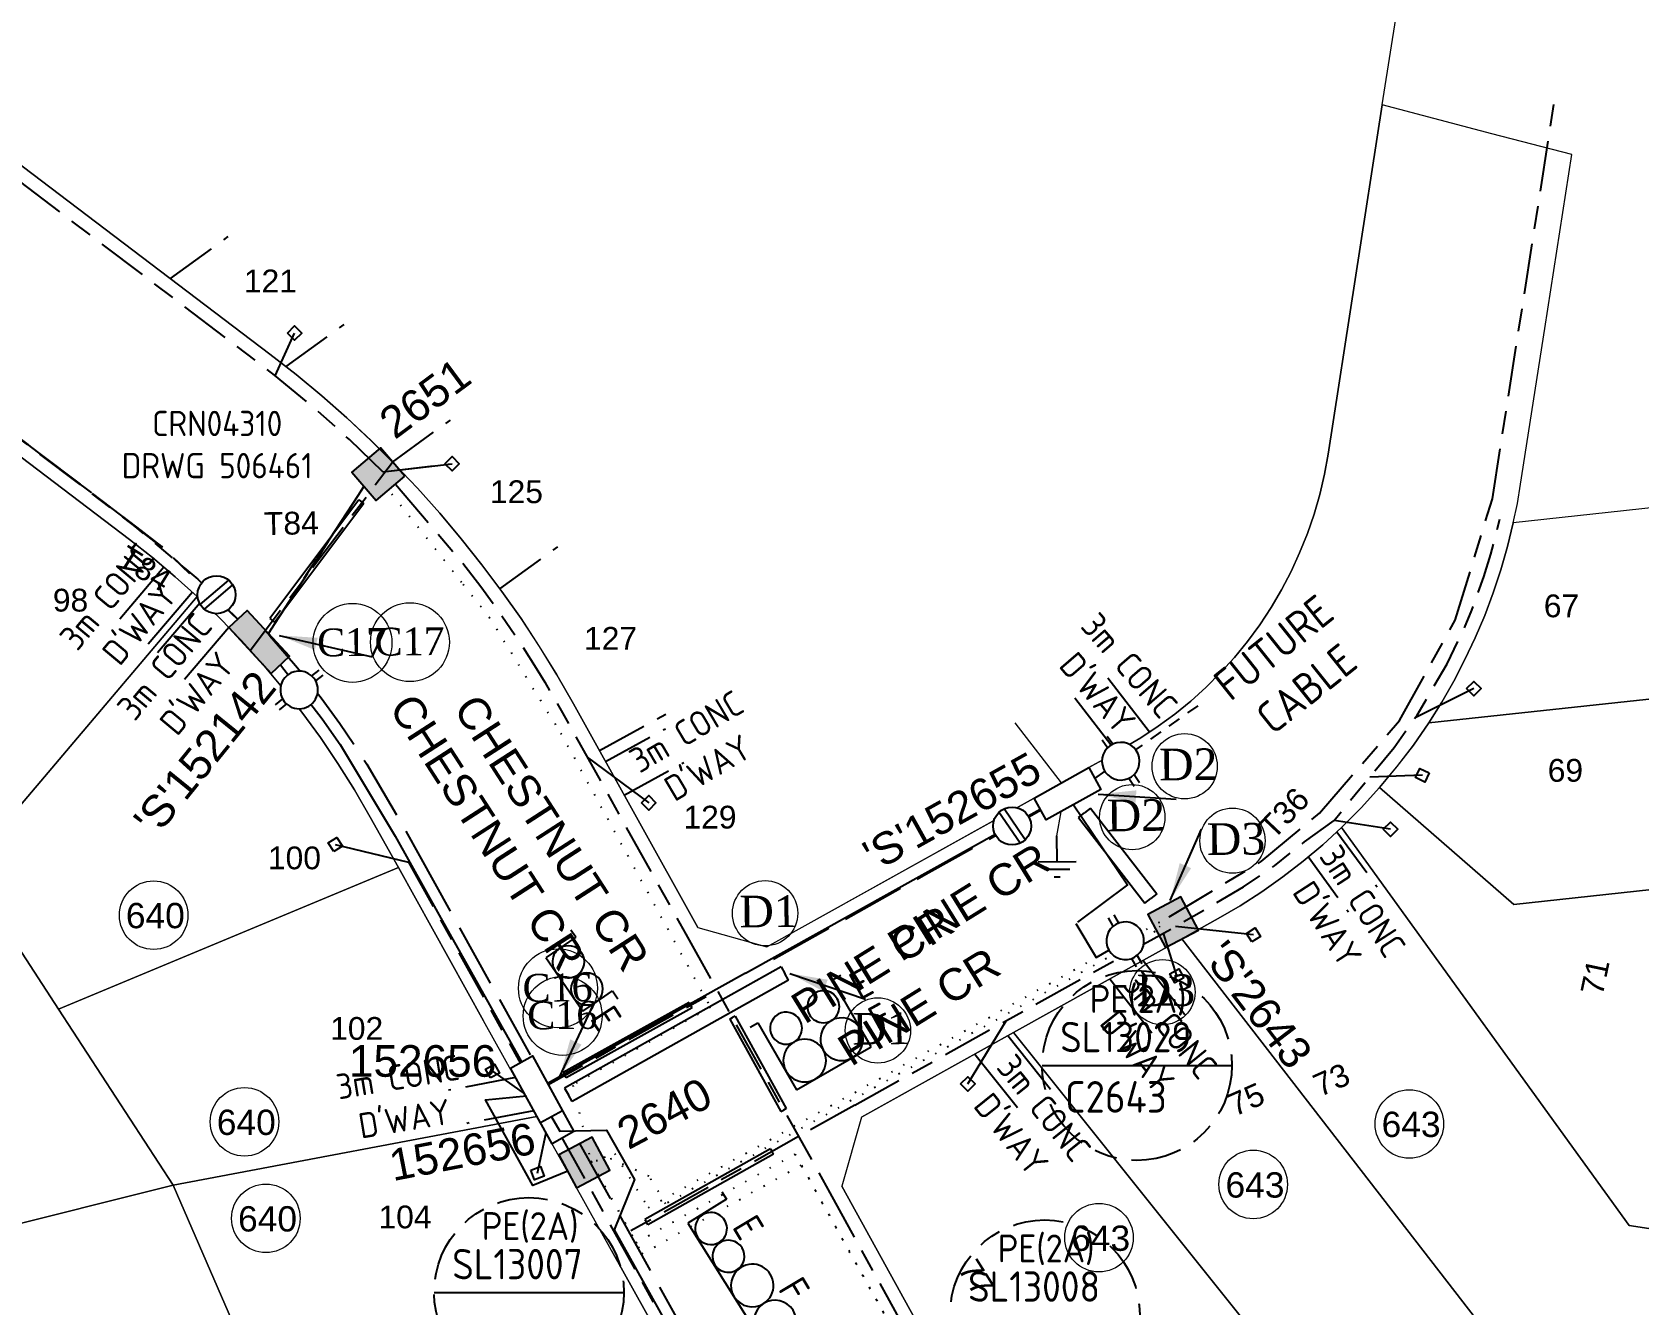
# Model space of a CAD drawing. Header units: metres. Extents: x 298351 to 299301, y 6265099 to 6266102.
# Drawn here: x 298844.4 to 298971.4, y 6265767.5 to 6265868.1 of the extents above; entities that cross this region are included whole.
import ezdxf
from ezdxf.enums import TextEntityAlignment as Align

# ---------------------------------------------------------------- set-up
doc = ezdxf.new("R2010")
doc.units = ezdxf.units.M
for name, pattern in [('Cable Exist UG', [8.2, 4, -1.2, 1.8, -1.2]), ('Cable Remove', [2, 0, -2]), ('IE Trench LV', [6.5, 5, -1.5]), ('IECLCHAINA', [8.2, 4, -1.2, 1.8, -1.2]), ('IECLDOTA', [1.8, 1, -0.8])]:
    doc.linetypes.add(name, pattern=pattern)
doc.layers.get('0').update_dxf_attribs({"color": 6})
doc.layers.add('Cadastre Land Parcels_SP_EXT', color=9, linetype='Continuous', lineweight=5)
doc.layers.add('Cadastre Roads_SP_EXT', color=9, linetype='Continuous', lineweight=5)
for name, color, linetype in [('Duct_SP_NEW', 2, 'Continuous'), ('Equip_LV_EXT', 7, 'Continuous'), ('Equip_LV_NEW', 2, 'Continuous'), ('Mains_LV_EXT', 7, 'Continuous'), ('Mains_LV_New_T8', 2, 'Continuous'), ('Mains_LV_NEW_T84', 2, 'Continuous'), ('Mains_SL_EXT', 7, 'Continuous'), ('Notes_LV_MISC', 7, 'Continuous'), ('NOTES_SL_EXT', 7, 'Continuous'), ('Notes_SL_MISC', 7, 'Continuous'), ('Notes_SP_EXT', 7, 'Continuous'), ('Notes_SP_MISC', 7, 'Continuous'), ('Services_SP_EXT', 7, 'Continuous'), ('SupportsUG_SP_LV_EXT', 7, 'Continuous'), ('SupportsUG_SP_LV_NEW', 2, 'Continuous'), ('SupportsUG_SP_LV_SL_EXT', 7, 'Continuous'), ('Trench_SP_EXT', 7, 'Continuous'), ('Trench_SP_NEW', 2, 'Continuous'), ('UG_Details_SP_MISC', 7, 'Continuous')]:
    doc.layers.add(name, color=color, linetype=linetype)
doc.layers.add('Features_HIDE', color=1, linetype='Continuous', plot=False)
doc.layers.get('0').freeze()
doc.layers.get('Features_HIDE').off()
doc.styles.add('COLUMN_LABEL', font='arial.ttf')
doc.styles.add('iecARIAL', font='arial.ttf', dxfattribs={"height": 2})
doc.styles.add('iecISOCP', font='isocp.shx')
doc.styles.add('iecNAME', font='times.ttf')
doc.styles.add('iecRoadName', font='arial.ttf', dxfattribs={"height": 3.5})
doc.styles.add('POLE_LABEL', font='arial.ttf')
doc.styles.get("Standard").update_dxf_attribs({"font": 'arial.ttf'})
doc.linetypes.add('IECLCABS1', pattern='A,7,-0.5,["/",Standard,S=1.5,R=0,X=0.2,Y=-0.7],-1.8', length=9.3)
doc.linetypes.add('IECLCABX1', pattern='A,7,-0.25,["x",Standard,S=2,R=0,X=0.2,Y=-0.8],-2.1', length=9.35)
doc.dimstyles.new('UGT1', dxfattribs={"dimtxt": 2.5, "dimasz": 2, "dimexe": 1.25, "dimexo": 0.625, "dimgap": 1, "dimtad": 1, "dimjust": 1, "dimlfac": 1000, "dimtxsty": 'iecISOCP', "dimblk1": 'M05', "dimblk2": 'NONE', "dimsah": 1, "dimcen": 0, "dimse1": 1, "dimse2": 1, "dimadec": 0, "dimazin": 0, "dimtfac": 1, "dimtmove": 0, "dimatfit": 3, "dimfxl": 1, "dimarcsym": 0})

# ---------------------------------------------------------------- blocks, each defined once
blk = doc.blocks.new('COLUMN_EXT')
blk.add_hatch(color=256).paths.add_polyline_path([(-1.49, 1.48), (-1.49, -1.49), (1.48, -1.49), (1.48, 1.48)])
blk.add_lwpolyline([(-1.49, -1.49), (1.48, -1.49), (1.48, 1.48), (-1.49, 1.48)], close=True)
for tag, height, style, flags, p in [('ASSET_NUM', 2.5, 'COLUMN_LABEL', 8, (2, 2)), ('STRUCTURE_PLANT_NUMBER', 0.2, 'POLE_LABEL', 9, (1.81, 0.03)), ('STREET_CODE', 0.2, 'COLUMN_LABEL', 9, (1.81, -0.2))]:
    blk.add_attdef(tag, text='', height=height, dxfattribs=dict(style=style, flags=flags)).set_placement(p, align=Align.MIDDLE_LEFT)
at = {"flags": 9}
for tag, p in [('COLUMN_TYPE', (1.81, -0.4)), ('OWNED_BY', (1.81, -0.6)), ('STATE', (1.81, -0.8)), ('USAGE', (1.81, -1)), ('LEGEND', (1.81, -1.2)), ('STREETNAME', (1.81, -1.6)), ('SUBURB', (1.81, -1.8)), ('LOCATION', (1.81, -1.4)), ('NOTES', (1.81, -2))]:
    blk.add_attdef(tag, text='', height=0.2, dxfattribs=at).set_placement(p, align=Align.MIDDLE_LEFT)
at = {"flags": 1}
blk.add_attdef('Z', (1.81, -2.35), '', height=0.2, dxfattribs=at)
blk = doc.blocks.new('CCP_EXT')
at = {"flags": 9}
for tag, p in [('STATE', (0, -1.8)), ('LEGEND', (0, -1.4)), ('LIFE_SUPPORT', (0, -1.6)), ('NOTES', (0, -2))]:
    blk.add_attdef(tag, text='', height=0.2, dxfattribs=at).set_placement(p, align=Align.MIDDLE_LEFT)
blk.add_wipeout([(0, 0.57), (0.57, 0), (0, -0.57), (-0.57, 0)])
blk.add_lwpolyline([(-0.57, 0), (0, 0.57), (0.57, 0), (0, -0.57), (-0.57, 0)])
at = {"flags": 1}
blk.add_attdef('Z', (0, 0), '', height=0.2, dxfattribs=at)
at = {"flags": 9}
for tag, p in [('CCP_TYPE', (0, 0)), ('CONSTRUCTED_VOLTAGE', (0, -0.2)), ('OPERATING_VOLTAGE', (0, -0.6)), ('ORIENTATION', (0, -0.8)), ('OWNED_BY', (0, -1)), ('NO_PHASES', (0, -0.4)), ('USAGE', (0, -1.2))]:
    blk.add_attdef(tag, text='', height=0.2, dxfattribs=at).set_placement(p, align=Align.MIDDLE_LEFT)
blk = doc.blocks.new('LV_UG_LINKS_OPEN_EXT')
for p, q in [((-0.25, 1.47), (-0.25, 2.22)), ((0.25, 1.47), (0.25, 2.22)), ((-0.25, -1.47), (-0.25, -2.22)), ((0.25, -1.47), (0.25, -2.22))]:
    blk.add_line(p, q)
at = {"flags": 9}
for tag, p in [('ACTUAL_STATUS', (0, 0)), ('CONSTRUCTED_VOLTAGE', (0, -0.2)), ('OPERATING_VOLTAGE', (0, -0.6)), ('ORIENTATION', (0, -0.8)), ('STATE', (0, -1)), ('SWITCH_TYPE', (0, -1.2)), ('NO_PHASES', (0, -0.4)), ('USAGE', (0, -1.4)), ('NOTES', (0, -1.6))]:
    blk.add_attdef(tag, text='', height=0.2, dxfattribs=at).set_placement(p, align=Align.MIDDLE_LEFT)
at = {"flags": 1}
blk.add_attdef('Z', (0, 0), '', height=0.2, dxfattribs=at)
blk.add_wipeout([(-0.25, 1.47), (-0.43, 1.43), (-0.61, 1.36), (-0.77, 1.28), (-0.93, 1.17), (-1.07, 1.05), (-1.19, 0.9), (-1.29, 0.75), (-1.38, 0.58), (-1.44, 0.4), (-1.48, 0.22), (-1.49, 0.03), (-1.49, -0.16), (-1.45, -0.34), (-1.4, -0.52), (-1.32, -0.69), (-1.23, -0.85), (-1.11, -1), (-0.98, -1.13), (-0.83, -1.24), (-0.66, -1.34), (-0.49, -1.41), (-0.31, -1.46), (-0.13, -1.49), (0.06, -1.49), (0.25, -1.47), (0.43, -1.43), (0.61, -1.36), (0.77, -1.28), (0.93, -1.17), (1.07, -1.05), (1.19, -0.9), (1.29, -0.75), (1.38, -0.58), (1.44, -0.4), (1.48, -0.22), (1.49, -0.03), (1.49, 0.16), (1.45, 0.34), (1.4, 0.52), (1.32, 0.69), (1.23, 0.85), (1.11, 1), (0.98, 1.13), (0.83, 1.24), (0.66, 1.34), (0.49, 1.41), (0.31, 1.46), (0.13, 1.49), (-0.06, 1.49)])
blk.add_lwpolyline([(0, -1.49, 1), (0, 1.49, 1)], format="xyb", close=True)
blk = doc.blocks.new('d2212')
at = {"layer": 'Notes_SP_EXT', "color": 1}
for p, q in [((298848.042, 6265874.283), (298848.502, 6265874.285)), ((298848.507, 6265874.285), (298848.511, 6265872.388)), ((298851.946, 6265873.521), (298851.942, 6265874.293)), ((298851.943, 6265874.293), (298852.443, 6265874.295)), ((298851.951, 6265872.396), (298851.946, 6265873.521)), ((298848.511, 6265872.384), (298851.951, 6265872.392))]:
    blk.add_line(p, q, dxfattribs=at)
for points in [[(298848.522, 6265873.233, 1), (298850.21, 6265873.23, 1)], [(298850.257, 6265873.233, 1), (298851.944, 6265873.23, 1)]]:
    blk.add_lwpolyline(points, format="xyb", close=True, dxfattribs=at)
at = {"layer": 'Notes_SP_MISC', "linetype": 'Continuous', "insert": (298852.94, 6265873.193), "char_height": 1.5, "width": 1.93709, "attachment_point": 5, "rotation": 358.65917, "style": 'iecISOCP'}
blk.add_mtext('E', dxfattribs=at)
blk = doc.blocks.new('d221')
at = {"layer": 'Notes_SP_EXT', "color": 1}
for p, q in [((298834.428, 6265877.275), (298834.888, 6265877.275)), ((298834.889, 6265877.275), (298834.879, 6265873.193)), ((298839.421, 6265874.31), (298839.426, 6265877.263)), ((298839.428, 6265877.263), (298839.928, 6265877.262)), ((298839.419, 6265873.185), (298839.421, 6265874.31)), ((298834.879, 6265873.193), (298839.419, 6265873.185))]:
    blk.add_line(p, q, dxfattribs=at)
for points in [[(298835.193, 6265876.285, 1), (298836.881, 6265876.282, 1)], [(298837.458, 6265876.28, 1), (298839.146, 6265876.277, 1)], [(298834.901, 6265874.317, 1), (298837.151, 6265874.313, 1)], [(298837.151, 6265874.313, 1), (298839.401, 6265874.309, 1)]]:
    blk.add_lwpolyline(points, format="xyb", close=True, dxfattribs=at)
at = {"layer": 'Notes_SP_MISC', "linetype": 'Continuous', "char_height": 1.5, "width": 1.93709, "attachment_point": 5, "rotation": 358.65917, "style": 'iecISOCP'}
for s, insert in [('E', (298840.623, 6265876.311)), ('F', (298840.59, 6265874.254))]:
    blk.add_mtext(s, dxfattribs=dict(at, insert=insert))
blk = doc.blocks.new('d220')
at = {"layer": 'Notes_SP_EXT', "color": 1}
for p, q in [((298832.731, 6265884.977), (298833.191, 6265884.976)), ((298833.191, 6265884.976), (298833.181, 6265882.573)), ((298841.154, 6265883.69), (298841.159, 6265884.965)), ((298841.163, 6265884.965), (298841.663, 6265884.964)), ((298841.152, 6265882.565), (298841.154, 6265883.69)), ((298833.181, 6265882.573), (298841.152, 6265882.559))]:
    blk.add_line(p, q, dxfattribs=at)
for points in [[(298833.226, 6265883.464, 1), (298834.913, 6265883.461, 1)], [(298834.952, 6265883.459, 1), (298836.64, 6265883.456, 1)], [(298836.641, 6265883.698, 1), (298838.891, 6265883.693, 1)], [(298838.891, 6265883.693, 1), (298841.141, 6265883.689, 1)]]:
    blk.add_lwpolyline(points, format="xyb", close=True, dxfattribs=at)
at = {"layer": 'Notes_SP_MISC', "linetype": 'Continuous', "char_height": 1.5, "width": 1.93709, "attachment_point": 5, "rotation": 358.65917, "style": 'iecISOCP'}
for s, insert in [('F', (298839.122, 6265885.456)), ('E', (298835.065, 6265885.155))]:
    blk.add_mtext(s, dxfattribs=dict(at, insert=insert))
blk = doc.blocks.new('PILLAR_EXT')
blk.add_hatch(color=256).paths.add_polyline_path([(-2.475, 0.99), (-2.475, -0.99), (2.475, -0.99), (2.475, 0.99)])
blk.add_lwpolyline([(-2.475, -0.99), (2.475, -0.99), (2.475, 0.99), (-2.475, 0.99)], close=True)
at = {"style": 'iecARIAL', "flags": 8}
blk.add_attdef('ASSET_NUM', (1.5, 3.5), '', height=2.5, dxfattribs=at)
for tag, p, flags in [('OWNED_BY', (0, -0.2), 9), ('STATE', (0, -0.4), 9), ('SUPPORT_TYPE', (0, -0.6), 9), ('USAGE', (0, -0.8), 9), ('LEGEND', (0, -1), 9), ('LOCATION', (0, -1.2), 9), ('NOTES', (0, -1.4), 9), ('STREETNAME', (0, -1.8), 9), ('SUBURB', (0, -2), 1), ('PARENT', (0, -1.6), 9)]:
    blk.add_attdef(tag, p, '', height=0.2, dxfattribs=dict(flags=flags))
blk = doc.blocks.new('PILLAR_NEW')
for tag, height, flags, p in [('ASSET_NUM', 2.5, 8, (2, 4)), ('STREET_CODE', 0.2, 9, (1.5, 2)), ('OWNED_BY', 0.2, 9, (1.5, 1.8))]:
    blk.add_attdef(tag, text='', height=height, dxfattribs=dict(flags=flags)).set_placement(p, align=Align.MIDDLE_LEFT)
blk.add_wipeout([(-2.47, 0.99), (2.47, 0.99), (2.47, -0.99), (-2.47, -0.99)])
at = {"lineweight": -3}
blk.add_lwpolyline([(-2.47, 0.99), (2.47, 0.99), (2.47, -0.99), (-2.47, -0.99)], close=True, dxfattribs=at)
for tag, flags, p in [('OPERATED_BY', 9, (1.5, 1.6)), ('STATE', 9, (1.5, 1.2)), ('MAINTAINED_BY', 9, (1.5, 1.4)), ('SUPPORT_TYPE', 9, (1.5, 1)), ('SUBURB', 9, (1.5, 0.2)), ('STREETNAME', 9, (1.5, 0)), ('USAGE', 9, (1.5, 0.8)), ('LEGEND', 9, (1.5, 0.6)), ('PARENT', 9, (1.5, 0.4)), ('Z', 1, (1.5, -0.6)), ('LOCATION', 9, (1.5, -0.2)), ('NOTES', 9, (1.5, -0.4))]:
    blk.add_attdef(tag, text='', height=0.2, dxfattribs=dict(flags=flags)).set_placement(p, align=Align.MIDDLE_LEFT)
blk = doc.blocks.new('_None')
blk = doc.blocks.new('M05')
blk.add_hatch(color=256).paths.add_polyline_path([(-2, 0), (-0.701, -0.75), (-0.701, 0.75)])
at = {"color": 1}
blk.add_lwpolyline([(-0.701, 0.75), (-0.701, -0.75), (-2, 0)], close=True, dxfattribs=at)
blk = doc.blocks.new('LV_UG_LINKS_CLOSED_NEW')
for tag, flags, p in [('TYPE', 9, (1.5, -2.6)), ('NUMBER_OF_PHASES', 9, (1.5, -2.4)), ('Z', 1, (1.5, -2.8))]:
    blk.add_attdef(tag, text='', height=0.2, dxfattribs=dict(flags=flags)).set_placement(p, align=Align.MIDDLE_LEFT)
blk.add_wipeout([(-1.06, 1.06), (-1.18, 0.92), (-1.29, 0.76), (-1.37, 0.59), (-1.43, 0.42), (-1.48, 0.23), (-1.49, 0.05), (-1.49, -0.14), (-1.46, -0.33), (-1.41, -0.51), (-1.33, -0.68), (-1.24, -0.84), (-1.12, -0.99), (-0.99, -1.12), (-0.84, -1.24), (-0.68, -1.33), (-0.51, -1.41), (-0.33, -1.46), (-0.14, -1.49), (0.05, -1.49), (0.23, -1.48), (0.42, -1.43), (0.59, -1.37), (0.76, -1.29), (0.92, -1.18), (1.06, -1.06), (1.18, -0.92), (1.29, -0.76), (1.37, -0.59), (1.43, -0.42), (1.48, -0.23), (1.49, -0.05), (1.49, 0.14), (1.46, 0.33), (1.41, 0.51), (1.33, 0.68), (1.24, 0.84), (1.12, 0.99), (0.99, 1.12), (0.84, 1.24), (0.68, 1.33), (0.51, 1.41), (0.33, 1.46), (0.14, 1.49), (-0.05, 1.49), (-0.23, 1.48), (-0.42, 1.43), (-0.59, 1.37), (-0.76, 1.29), (-0.92, 1.18)])
for p, q in [((-0.25, -1.48), (-0.25, 1.48)), ((0.25, -1.48), (0.25, 1.48))]:
    blk.add_line(p, q)
blk.add_circle((0, 0), 1.5)
at = {"flags": 9}
for tag, p in [('ACTUAL_STATUS', (1.5, 0)), ('CONSTRUCTED_VOLTAGE', (1.5, -0.2)), ('OPERATING_VOLTAGE', (1.5, -0.6)), ('ORIENTATION', (1.5, -0.8)), ('STATE', (1.5, -1)), ('SWITCH_TYPE', (1.5, -1.2)), ('NO_PHASES', (1.5, -0.4)), ('OWNED_BY', (1.5, -1.8)), ('OPERATED_BY', (1.5, -2)), ('USAGE', (1.5, -1.4)), ('NOTES', (1.5, -1.6)), ('MAINTAINED_BY', (1.5, -2.2))]:
    blk.add_attdef(tag, text='', height=0.2, dxfattribs=at).set_placement(p, align=Align.MIDDLE_LEFT)
blk = doc.blocks.new('Earth')
for p, q in [((170.11, 339.38), (170.11, 341.42)), ((168.61, 339.38), (171.61, 339.38)), ((169.11, 338.78), (171.11, 338.78)), ((169.86, 338.18), (170.36, 338.18))]:
    blk.add_line(p, q)

msp = doc.modelspace()

# ---------------------------------------------------------------- linework, layer by layer
at = {"layer": 'Cadastre Land Parcels_SP_EXT', "linetype": 'Continuous'}
msp.add_lwpolyline([(298822.72, 6265873.39), (298863.22, 6265842.65), (298865.3, 6265841.03), (298867.32, 6265839.35), (298869.29, 6265837.6), (298871.22, 6265835.81), (298873.08, 6265833.95), (298874.89, 6265832.04), (298876.65, 6265830.08), (298878.35, 6265828.06), (298879.98, 6265826), (298881.56, 6265823.89), (298883.07, 6265821.74), (298884.51, 6265819.54), (298885.9, 6265817.3), (298887.21, 6265815.01), (298897.05, 6265797.34), (298902.49, 6265795.79), (298926.84, 6265809.35), (298926.84, 6265809.35), (298927.91, 6265809.95), (298929.34, 6265810.74), (298930.67, 6265811.5), (298932.07, 6265812.33), (298933.43, 6265813.23), (298934.75, 6265814.19), (298936.01, 6265815.23), (298937.22, 6265816.32), (298938.37, 6265817.47), (298939.46, 6265818.68), (298940.49, 6265819.94), (298941.46, 6265821.26), (298942.36, 6265822.62), (298943.19, 6265824.02), (298943.94, 6265825.46), (298944.62, 6265826.94), (298945.23, 6265828.46), (298945.76, 6265830), (298946.21, 6265831.56), (298946.58, 6265833.15), (298946.87, 6265834.75), (298951.15, 6265862.34), (298951.88, 6265867.02), (298952.49, 6265870.86)], dxfattribs=at)
for points in [[(298857.47, 6265823.5), (298855.73, 6265825.05), (298853.94, 6265826.56), (298852.11, 6265828), (298834.96, 6265841.02), (298828.96, 6265809.96), (298839.26, 6265802.03), (298857.47, 6265823.5)], [(298989.38, 6265817.23), (298991.77, 6265832.6), (298961.51, 6265829.32), (298961.06, 6265827.45), (298960.53, 6265825.61), (298959.93, 6265823.79), (298959.25, 6265822), (298958.5, 6265820.23), (298957.69, 6265818.5), (298956.8, 6265816.8), (298955.85, 6265815.13), (298954.83, 6265813.51), (298989.38, 6265817.23)], [(298873.38, 6265802.06), (298871.15, 6265806.06), (298869.91, 6265808.2), (298868.59, 6265810.29), (298867.21, 6265812.34), (298865.75, 6265814.34), (298864.22, 6265816.28), (298862.63, 6265818.17), (298860.97, 6265820.01), (298859.25, 6265821.78), (298857.47, 6265823.5), (298839.26, 6265802.03), (298842.67, 6265796.79), (298846.51, 6265790.88), (298873.38, 6265802.06)], [(298987.01, 6265801.91), (298989.38, 6265817.23), (298954.83, 6265813.51), (298953.61, 6265811.74), (298952.31, 6265810.04), (298950.94, 6265808.39), (298961.55, 6265799.15), (298987.01, 6265801.91)], [(298950.94, 6265808.39), (298949.48, 6265806.78), (298947.94, 6265805.24), (298970.67, 6265773.78), (298982.35, 6265771.97), (298983.37, 6265778.55), (298983.77, 6265781.07), (298987.01, 6265801.91), (298961.55, 6265799.15), (298950.94, 6265808.39)], [(298982.35, 6265771.97), (298970.67, 6265773.78), (298947.94, 6265805.24), (298946.45, 6265803.87), (298944.89, 6265802.56), (298943.29, 6265801.32), (298941.63, 6265800.15), (298939.92, 6265799.05), (298938.17, 6265798.03), (298935.32, 6265796.44), (298960.5, 6265763.9), (298965.73, 6265757.12), (298979.71, 6265754.96), (298982.35, 6265771.97)], [(298880.11, 6265789.96), (298873.38, 6265802.06), (298846.51, 6265790.88), (298855.56, 6265776.95), (298884.33, 6265782.4), (298880.11, 6265789.96)], [(298855.56, 6265776.95), (298846.51, 6265790.88), (298842.67, 6265796.79), (298817.89, 6265783.57), (298818.99, 6265782.54), (298820.03, 6265781.46), (298821, 6265780.31), (298821.91, 6265779.12), (298822.74, 6265777.87), (298823.51, 6265776.58), (298824.2, 6265775.25), (298824.82, 6265773.88), (298825.36, 6265772.48), (298825.81, 6265771.05), (298826.19, 6265769.6), (298855.56, 6265776.95)], [(298960.5, 6265763.9), (298935.32, 6265796.44), (298922, 6265789.02), (298943.29, 6265762.42), (298960.5, 6265763.9)], [(298943.29, 6265762.42), (298922, 6265789.02), (298909.99, 6265782.33), (298908.44, 6265776.89), (298917.62, 6265760.21), (298943.29, 6265762.42)], [(298890.22, 6265771.81), (298884.33, 6265782.4), (298855.56, 6265776.95), (298862.61, 6265760.75), (298896.36, 6265760.78), (298890.22, 6265771.81)], [(298862.61, 6265760.75), (298855.56, 6265776.95), (298826.19, 6265769.6), (298826.49, 6265768.08), (298826.7, 6265766.55), (298826.83, 6265765.01), (298826.86, 6265763.47), (298826.81, 6265761.93), (298826.66, 6265760.39), (298826.43, 6265758.86), (298826.11, 6265757.35), (298854.74, 6265747.99), (298862.61, 6265760.75)]]:
    msp.add_lwpolyline(points, close=True, dxfattribs=at)
at = {"layer": 'Cadastre Land Parcels_SP_EXT'}
for centre in [(298854.03, 6265798.3), (298861.21, 6265781.97), (298953.29, 6265781.8), (298940.95, 6265777.02), (298862.9, 6265774.34), (298928.76, 6265772.81)]:
    msp.add_circle(centre, 2.71, dxfattribs=at)
at = {"layer": 'Cadastre Roads_SP_EXT', "linetype": 'Continuous'}
msp.add_lwpolyline([(298897.05, 6265797.34), (298897.05, 6265797.34)], close=True, dxfattribs=at)
for points in [[(298919.02, 6265757.7), (298917.62, 6265760.21), (298908.44, 6265776.89)], [(298890.22, 6265771.81), (298896.36, 6265760.78), (298901.48, 6265751.61)]]:
    msp.add_lwpolyline(points, dxfattribs=at)
at = {"layer": 'Duct_SP_NEW'}
for p, q in [((298927.15, 6265806.02), (298927.62, 6265806.39)), ((298928.1, 6265806.76), (298927.62, 6265806.39)), ((298928.1, 6265806.76), (298933.34, 6265799.98)), ((298933.34, 6265799.98), (298932.86, 6265799.61)), ((298903.63, 6265794.21), (298903.92, 6265793.69)), ((298904.22, 6265793.17), (298903.92, 6265793.69))]:
    msp.add_line(p, q, dxfattribs=at)
at = {"layer": 'Mains_LV_EXT', "linetype": 'Cable Remove', "ltscale": 0.5}
msp.add_lwpolyline([(298888.61, 6265778.82), (298892.17, 6265772.42), (298904.74, 6265779.42), (298918.07, 6265755.49)], dxfattribs=at)
at = {"layer": 'Mains_SL_EXT', "linetype": 'Cable Remove', "ltscale": 0.5}
msp.add_lwpolyline([(298888.61, 6265778.82), (298892.64, 6265771.53), (298905.23, 6265778.55), (298918.07, 6265755.49)], dxfattribs=at)
at = {"layer": 'Notes_LV_MISC', "color": 7, "linetype": 'Cable Exist UG', "flags": 128}
for points in [[(298860.68, 6265821.71), (298854.67, 6265827.43), (298852.69, 6265828.98), (298844.22, 6265835.41), (298835.65, 6265841.92), (298819.72, 6265854.01)], [(298863.1, 6265820.57), (298870.65, 6265832.19)]]:
    msp.add_lwpolyline(points, dxfattribs=at)
at = {"layer": 'Notes_LV_MISC', "lineweight": 0}
msp.add_circle((298902.36, 6265798.45), 2.58, dxfattribs=at)
at = {"layer": 'Notes_SL_MISC', "color": 7, "linetype": 'Continuous'}
for p, q in [((298924.26, 6265786.42), (298939.26, 6265786.42)), ((298876.2, 6265768.48), (298891.2, 6265768.48))]:
    msp.add_line(p, q, dxfattribs=at)
at = {"layer": 'Notes_SL_MISC', "color": 7, "linetype": 'IECLCHAINA'}
for centre in [(298883.7, 6265768.48), (298924.48, 6265766.71)]:
    msp.add_circle(centre, 7.5, dxfattribs=at)
at = {"layer": 'Notes_SP_EXT'}
for p, q in [((298854.84, 6265825.81), (298851.35, 6265821.69)), ((298857.1, 6265823.83), (298853.6, 6265819.71)), ((298857.83, 6265823.15), (298854.33, 6265819.03)), ((298859.96, 6265821.04), (298856.47, 6265816.92))]:
    msp.add_line(p, q, dxfattribs=at)
at = {"layer": 'Notes_SP_EXT', "color": 7, "linetype": 'Cable Exist UG'}
msp.add_line((298945.3, 6265802.94), (298948.47, 6265798.56), dxfattribs=at)
at = {"layer": 'Notes_SP_EXT', "color": 7}
msp.add_line((298921.56, 6265788.78), (298924.93, 6265784.56), dxfattribs=at)
at = {"layer": 'Notes_SP_EXT', "lineweight": 0}
for centre, radius in [((298874.29, 6265819.88), 3.12), ((298935.53, 6265810.07), 2.58), ((298939.31, 6265804.19), 2.58), ((298885.99, 6265792.52), 3.12), ((298911.28, 6265789.19), 2.58)]:
    msp.add_circle(centre, radius, dxfattribs=at)
at = {"layer": 'Notes_SP_MISC', "color": 7, "linetype": 'Cable Exist UG'}
for p, q in [((298855.35, 6265848.63), (298859.93, 6265851.94)), ((298864.51, 6265841.68), (298869.09, 6265844.99)), ((298872.91, 6265834.12), (298877.49, 6265837.44)), ((298881.4, 6265824.1), (298885.98, 6265827.41)), ((298889.27, 6265811.32), (298894.53, 6265814.2)), ((298889.75, 6265810.45), (298894.48, 6265813.04))]:
    msp.add_line(p, q, dxfattribs=at)
at = {"layer": 'Notes_SP_MISC', "color": 7}
msp.add_line((298929.45, 6265817.05), (298932.75, 6265812.78), dxfattribs=at)
at = {"layer": 'Trench_SP_NEW', "color": 4, "linetype": 'IE Trench LV', "flags": 128}
msp.add_lwpolyline([(298903.03, 6265794.83), (298915.31, 6265801.67), (298926.46, 6265807.88)], dxfattribs=at)
at = {"layer": 'UG_Details_SP_MISC'}
for p, q in [((298870.26, 6265831.13), (298863.22, 6265821.74)), ((298870.64, 6265830.84), (298863.61, 6265821.45)), ((298870.26, 6265831.13), (298870.45, 6265830.98)), ((298870.64, 6265830.84), (298870.45, 6265830.98)), ((298863.22, 6265821.74), (298863.42, 6265821.6)), ((298863.61, 6265821.45), (298863.42, 6265821.6)), ((298896.36, 6265791.39), (298886.41, 6265785.86)), ((298896.59, 6265790.97), (298886.65, 6265785.44)), ((298896.36, 6265791.39), (298896.47, 6265791.18)), ((298896.59, 6265790.97), (298896.47, 6265791.18)), ((298899.57, 6265790.09), (298899.78, 6265790.21)), ((298899.57, 6265790.09), (298903.62, 6265782.79)), ((298899.99, 6265790.32), (298899.78, 6265790.21)), ((298899.99, 6265790.32), (298904.04, 6265783.02)), ((298886.41, 6265785.86), (298886.53, 6265785.65)), ((298886.65, 6265785.44), (298886.53, 6265785.65)), ((298903.62, 6265782.79), (298903.83, 6265782.9)), ((298904.04, 6265783.02), (298903.83, 6265782.9)), ((298902.79, 6265779.84), (298892.87, 6265774.25)), ((298903.02, 6265779.42), (298893.1, 6265773.83)), ((298902.79, 6265779.84), (298902.91, 6265779.63)), ((298903.02, 6265779.42), (298902.91, 6265779.63)), ((298892.87, 6265774.25), (298892.99, 6265774.04)), ((298893.1, 6265773.83), (298892.99, 6265774.04))]:
    msp.add_line(p, q, dxfattribs=at)
at = {"layer": 'UG_Details_SP_MISC', "color": 7, "linetype": 'Cable Exist UG', "flags": 128}
for points in [[(298872.14, 6265833.34), (298869.5, 6265835.9), (298866.6, 6265838.51), (298863.57, 6265840.98), (298862.55, 6265841.79), (298842.31, 6265857.15), (298822.06, 6265872.52)], [(298860.66, 6265821.69), (298854.64, 6265827.41), (298852.67, 6265828.95), (298844.2, 6265835.38), (298835.63, 6265841.89), (298819.7, 6265853.99)], [(298837, 6265840.86), (298843.59, 6265835.86), (298852.05, 6265829.44), (298857.52, 6265824.85), (298860.68, 6265821.71)], [(298861.65, 6265819.23), (298872.91, 6265834.12)], [(298870.65, 6265832.19), (298863.1, 6265820.57)], [(298896.09, 6265796.8), (298907.48, 6265776.36)], [(298884.43, 6265784.48), (298898.57, 6265792.35)], [(298909.45, 6265783.29), (298905, 6265780.81)], [(298905, 6265780.81), (298890.9, 6265772.86)], [(298907.48, 6265776.36), (298916.67, 6265759.67), (298926, 6265742.9), (298929.79, 6265736.05), (298931.6, 6265732.44), (298935.2, 6265723.62), (298936.48, 6265719.62), (298937.3, 6265716.58), (298939.05, 6265708.09), (298939.66, 6265702.92)]]:
    msp.add_lwpolyline(points, dxfattribs=at)

# ---------------------------------------------------------------- block references
at = {"layer": 'Features_HIDE', "color": 7, "linetype": 'Cable Exist UG', "xscale": 1.5, "yscale": 1.5, "zscale": 1.5}
for name, p, rotation in [('d2212', (-7722323.27, 1346570.6), 304.2504732711663), ('d221', (4622439.3, -2091583.84), 30.08448139093487), ('d220', (-7887041.42, 1625812.5), 302.2759633947986)]:
    msp.add_blockref(name, p, dxfattribs=dict(at, rotation=rotation))
at = {"layer": 'SupportsUG_SP_LV_EXT'}
ref = msp.add_blockref('PILLAR_EXT', (298862.37, 6265819.9), dxfattribs=dict(at, rotation=312.9313125087202))
ref.add_attrib('ASSET_NUM', "'S'152142", dxfattribs={"layer": '0', "height": 2.5, "rotation": 51, "style": 'iecARIAL'}).set_placement((298853.24, 6265805.16), align=Align.MIDDLE_LEFT)
at = {"layer": 'SupportsUG_SP_LV_SL_EXT'}
ref = msp.add_blockref('COLUMN_EXT', (298871.78, 6265833.16), dxfattribs=dict(at, rotation=130.5927008421155))
ref.add_attrib('ASSET_NUM', '2651', dxfattribs={"layer": '0', "height": 2.5, "rotation": 36.5324, "style": 'COLUMN_LABEL'}).set_placement((298873.54, 6265835.24), align=Align.BOTTOM_LEFT)
ref = msp.add_blockref('COLUMN_EXT', (298934.62, 6265797.75), dxfattribs=dict(at, rotation=27.99826475168089))
ref.add_attrib('ASSET_NUM', "'S'2643", dxfattribs={"layer": '0', "height": 2.5, "rotation": 307.3181, "style": 'COLUMN_LABEL'}).set_placement((298938.86, 6265796.54), align=Align.TOP_LEFT)
ref = msp.add_blockref('COLUMN_EXT', (298888.08, 6265778.75), dxfattribs=dict(at, rotation=297.9538365020563))
ref.add_attrib('ASSET_NUM', '2640', dxfattribs={"layer": '0', "height": 2.5, "rotation": 27.9901, "style": 'COLUMN_LABEL'}).set_placement((298897.83, 6265784.47), align=Align.MIDDLE_RIGHT)

# ---------------------------------------------------------------- texts
at = {"layer": 'Cadastre Land Parcels_SP_EXT'}
for s, height, p in [('121', 1.8, (298861.16, 6265847.53)), ('121', 1.8, (298861.16, 6265847.53)), ('125', 1.8, (298880.61, 6265830.87)), ('98', 1.8, (298846.06, 6265822.3)), ('67', 1.8, (298963.92, 6265821.85)), ('127', 1.8, (298888.05, 6265819.28)), ('69', 1.8, (298964.23, 6265808.85)), ('129', 1.8, (298895.91, 6265805.15)), ('100', 1.8, (298863.06, 6265801.93)), ('640', 2, (298851.83, 6265797.27)), ('102', 1.8, (298867.98, 6265788.45)), ('640', 2, (298859.02, 6265780.93)), ('643', 2, (298951.1, 6265780.77)), ('643', 2, (298938.76, 6265775.98)), ('640', 2, (298860.7, 6265773.3)), ('104', 1.8, (298871.8, 6265773.55)), ('643', 2, (298926.56, 6265771.77))]:
    msp.add_text(s, height=height, dxfattribs=at).set_placement(p)
for s, rotation, p in [('71', 78.0509, (298968.56, 6265791.87)), ('73', 23.8739, (298946.22, 6265783.91)), ('75', 23.8739, (298939.48, 6265782.36)), ('77', 302.3718, (298917.55, 6265770.34))]:
    msp.add_text(s, height=1.8, rotation=rotation, dxfattribs=at).set_placement(p)
at = {"layer": 'Cadastre Roads_SP_EXT', "color": 1}
msp.add_text('PINE CR', height=2.5, rotation=31.7907, dxfattribs=at).set_placement((298913.1, 6265794.57))
at = {"layer": 'Equip_LV_NEW', "linetype": 'Continuous', "insert": (298943.86, 6265817.83), "char_height": 2.5, "width": 17.7476, "attachment_point": 5, "rotation": 38.651, "style": 'iecISOCP'}
msp.add_mtext('FUTURE CABLE', dxfattribs=at)
at = {"layer": 'Mains_LV_EXT'}
for s, rotation, p in [('T84', 0.9208, (298862.76, 6265828.35)), ('T84', 328.0452, (298851.02, 6265826.08)), ('T36', 46.5768, (298942.55, 6265804.18))]:
    msp.add_text(s, height=1.8, rotation=rotation, dxfattribs=at).set_placement(p)
at = {"layer": 'Notes_LV_MISC', "color": 1}
for s, rotation, p in [('CHESTNUT CR', 302.8375, (298872.57, 6265814.71)), ('PINE CR', 31.7907, (298905.48, 6265789.63))]:
    msp.add_text(s, height=2.5, rotation=rotation, dxfattribs=at).set_placement(p)
at = {"layer": 'Notes_LV_MISC', "style": 'iecNAME'}
for s, height, p in [('D1', 2.5, (298900.34, 6265797.33)), ('C16', 2.2, (298883.57, 6265789.27))]:
    msp.add_text(s, height=height, rotation=0.5671, dxfattribs=at).set_placement(p)
at = {"layer": 'NOTES_SL_EXT', "char_height": 2.2, "width": 5.0547, "attachment_point": 1, "style": 'iecRoadName'}
for insert in [(298879.97, 6265774.83), (298920.76, 6265773.06)]:
    msp.add_mtext('{\\Fisocp|c0;PE(2A)}', dxfattribs=dict(at, insert=insert))
at = {"layer": 'Notes_SL_MISC', "color": 1}
msp.add_text('PINE CR', height=2.5, rotation=31.7907, dxfattribs=at).set_placement((298909.16, 6265786.29))
at = {"layer": 'Notes_SL_MISC', "width": 13.6426, "attachment_point": 1, "style": 'iecRoadName'}
for s, insert, char_height in [('{\\Fisocp|c0;SL13029}', (298925.69, 6265789.87), 2.4), ('{\\Fisocp|c0;C2643}', (298926.08, 6265785.19), 2.5), ('{\\Fisocp|c0;SL13007}', (298877.63, 6265771.92), 2.4), ('{\\Fisocp|c0;SL13008}', (298918.41, 6265770.15), 2.4)]:
    msp.add_mtext(s, dxfattribs=dict(at, insert=insert, char_height=char_height))
at = {"layer": 'Notes_SP_EXT', "style": 'iecNAME'}
for s, height, p in [('C17', 2.2, (298871.5, 6265818.81)), ('D2', 2.5, (298933.52, 6265808.95)), ('D3', 2.5, (298937.3, 6265803.06)), ('C16', 2.2, (298883.2, 6265791.45)), ('D1', 2.5, (298909.27, 6265788.07))]:
    msp.add_text(s, height=height, rotation=0.5671, dxfattribs=at).set_placement(p)
at = {"layer": 'Notes_SP_EXT', "lineweight": 0, "insert": (298859.05, 6265835.5), "char_height": 2, "width": 18.5888, "attachment_point": 5, "style": 'iecISOCP'}
msp.add_mtext('CRN04310\\PDRWG 506461', dxfattribs=at)
at = {"layer": 'Notes_SP_EXT', "lineweight": 0, "char_height": 2, "width": 15.0675, "attachment_point": 5, "style": 'iecISOCP'}
for insert, rotation in [((298851.63, 6265822.42), 50.2841), ((298856.17, 6265816.88), 50.2841), ((298929.9, 6265816.95), 310.7728)]:
    msp.add_mtext("3m CONC D'WAY", dxfattribs=dict(at, insert=insert, rotation=rotation))

# ---------------------------------------------------------------- leaders
at = {"layer": 'Notes_SP_EXT', "lineweight": 0}
for points in [[(298863.96, 6265820.42), (298871.3, 6265818.72)], [(298934.39, 6265799.47), (298936.86, 6265805.11)], [(298904.31, 6265793.7), (298910.31, 6265791.66)]]:
    msp.add_leader(points, dimstyle='UGT1', override={"dimasz": 3, "dimgap": 1, "dimtad": 0}, dxfattribs=at)

# ---------------------------------------------------------------- next in the draw order: block references
at = {"layer": 'Services_SP_EXT'}
for p in [(298958.39, 6265816.21), (298893.16, 6265807.18), (298951.8, 6265805.09), (298918.39, 6265784.96)]:
    msp.add_blockref('CCP_EXT', p, dxfattribs=at)
for p, rotation in [((298954.32, 6265809.36), 199.2313510939989), ((298868.39, 6265803.88), 76.75309842610042), ((298940.97, 6265796.74), 77.634128672115), ((298934.91, 6265793.51), 163.2364932192893), ((298880.81, 6265785.98), 73.62129221524872), ((298884.37, 6265777.91), 335.7208635102152)]:
    msp.add_blockref('CCP_EXT', p, dxfattribs=dict(at, rotation=rotation))

# ---------------------------------------------------------------- next in the draw order: linework, layer by layer
at = {"layer": 'Cadastre Roads_SP_EXT', "linetype": 'Continuous'}
for points in [[(298897.05, 6265797.34), (298887.21, 6265815.01), (298885.9, 6265817.3), (298884.52, 6265819.54), (298883.07, 6265821.74), (298881.56, 6265823.89), (298879.98, 6265826), (298878.35, 6265828.06), (298876.65, 6265830.08), (298874.89, 6265832.04), (298873.08, 6265833.95), (298871.22, 6265835.8), (298869.29, 6265837.6), (298867.32, 6265839.35), (298865.3, 6265841.03), (298863.22, 6265842.65), (298822.72, 6265873.39)], [(298910.16, 6265782.43), (298922, 6265789.02), (298935.32, 6265796.44), (298938.17, 6265798.03), (298939.92, 6265799.05), (298941.63, 6265800.15), (298943.29, 6265801.32), (298944.89, 6265802.56), (298946.45, 6265803.87), (298947.94, 6265805.24), (298949.48, 6265806.78), (298950.94, 6265808.39), (298952.31, 6265810.03), (298953.61, 6265811.74), (298954.83, 6265813.51), (298955.85, 6265815.13), (298956.8, 6265816.8), (298957.69, 6265818.5), (298958.5, 6265820.23), (298959.25, 6265822), (298959.93, 6265823.79), (298960.53, 6265825.61), (298961.06, 6265827.45), (298961.51, 6265829.32), (298961.83, 6265830.84), (298962.09, 6265832.38), (298964, 6265844.67), (298966.14, 6265858.42), (298959.82, 6265860.07), (298951.15, 6265862.34), (298946.87, 6265834.75), (298946.58, 6265833.15), (298946.21, 6265831.56), (298945.76, 6265830), (298945.23, 6265828.46), (298944.62, 6265826.94), (298943.94, 6265825.46), (298943.19, 6265824.02), (298942.36, 6265822.62), (298941.46, 6265821.26), (298940.5, 6265819.94), (298939.46, 6265818.68), (298938.37, 6265817.47), (298937.22, 6265816.32), (298936.01, 6265815.22), (298934.75, 6265814.19), (298933.43, 6265813.23), (298932.07, 6265812.33), (298930.67, 6265811.5), (298929.34, 6265810.74), (298927.91, 6265809.95), (298926.84, 6265809.35), (298902.71, 6265795.91)], [(298834.96, 6265841.02), (298852.11, 6265828), (298853.94, 6265826.56), (298855.73, 6265825.05), (298857.47, 6265823.5), (298859.25, 6265821.78), (298860.97, 6265820.01), (298862.63, 6265818.17), (298864.22, 6265816.28), (298865.75, 6265814.34), (298867.21, 6265812.34), (298868.59, 6265810.29), (298869.91, 6265808.2), (298871.15, 6265806.06), (298873.38, 6265802.06), (298880.11, 6265789.96)]]:
    msp.add_lwpolyline(points, dxfattribs=at)
at = {"layer": 'Mains_LV_EXT', "linetype": 'Cable Exist UG'}
msp.add_lwpolyline([(298934.31, 6265798.18), (298941.58, 6265802.54), (298946.19, 6265806.36), (298952.52, 6265813.69), (298956.92, 6265821.62), (298959.86, 6265831.22), (298964.72, 6265862.38)], dxfattribs=at)
at = {"layer": 'Mains_LV_EXT', "linetype": 'Cable Remove', "ltscale": 0.5}
for points in [[(298872.86, 6265831.6), (298878.49, 6265824.47), (298880.54, 6265821.86), (298886.22, 6265812.69), (298898.04, 6265791.02), (298887.16, 6265784.87), (298888.61, 6265778.82)], [(298888.61, 6265778.82), (298890.48, 6265779.46), (298893.14, 6265775.18), (298934.35, 6265798.2)]]:
    msp.add_lwpolyline(points, dxfattribs=at)
at = {"layer": 'Mains_SL_EXT', "linetype": 'Cable Remove', "ltscale": 0.5}
msp.add_lwpolyline([(298934.35, 6265798.2), (298933.19, 6265797.02), (298894.5, 6265775.48), (298893.19, 6265777.67), (298890.21, 6265779.04), (298888.61, 6265778.82)], dxfattribs=at)
at = {"layer": 'Notes_SP_EXT', "color": 7, "linetype": 'Cable Exist UG'}
msp.add_line((298947.57, 6265804.9), (298950.74, 6265800.53), dxfattribs=at)
at = {"layer": 'Notes_SP_EXT', "color": 7}
msp.add_line((298918.94, 6265787.32), (298922.31, 6265783.1), dxfattribs=at)
at = {"layer": 'Notes_SP_MISC', "color": 7, "linetype": 'Cable Exist UG'}
msp.add_line((298891.22, 6265807.79), (298895.95, 6265810.38), dxfattribs=at)
at = {"layer": 'Services_SP_EXT'}
for points in [[(298958.39, 6265816.21), (298953.75, 6265813.9)], [(298888.31, 6265810.78), (298893.16, 6265807.18)], [(298954.32, 6265809.36), (298950.16, 6265809.21)], [(298951.8, 6265805.09), (298947.36, 6265805.79)], [(298868.39, 6265803.88), (298874.17, 6265802.49)], [(298940.97, 6265796.74), (298934.8, 6265797.41)], [(298934.91, 6265793.51), (298933.87, 6265796.89)], [(298918.39, 6265784.96), (298921.41, 6265789.96)], [(298880.81, 6265785.98), (298885.4, 6265782.72)], [(298884.37, 6265777.91), (298885.4, 6265782.72)]]:
    msp.add_lwpolyline(points, dxfattribs=at)
at = {"layer": 'Trench_SP_NEW', "color": 4, "linetype": 'IE Trench LV', "flags": 128}
for points in [[(298862.78, 6265820.85), (298863.21, 6265820.37), (298865.09, 6265818.21), (298865.69, 6265817.5), (298867.26, 6265815.49), (298868.75, 6265813.44), (298870.18, 6265811.34), (298870.87, 6265810.24), (298872.79, 6265807.01), (298875.04, 6265802.98)], [(298875.04, 6265802.98), (298885.99, 6265783.33), (298901.94, 6265754.66)]]:
    msp.add_lwpolyline(points, dxfattribs=at)
at = {"layer": 'UG_Details_SP_MISC', "color": 7, "linetype": 'Cable Exist UG', "flags": 128}
for points in [[(298873.14, 6265832.37), (298878.3, 6265826.34), (298879.89, 6265824.29), (298881.41, 6265822.18), (298882.87, 6265820.03), (298884.27, 6265817.83), (298884.95, 6265816.73), (298886.25, 6265814.47), (298891.17, 6265805.64), (298896.09, 6265796.8)], [(298909.45, 6265783.29), (298921.46, 6265789.98), (298928.12, 6265793.69), (298934.71, 6265797.36), (298940.19, 6265800.53), (298942.63, 6265802.2), (298945.01, 6265804.09), (298947.36, 6265805.79), (298949.37, 6265808.29), (298950.08, 6265809.11), (298952.09, 6265811.56), (298953.9, 6265814.11), (298956.27, 6265818.17), (298957.5, 6265820.69), (298958.23, 6265822.4), (298959.18, 6265825.05), (298959.74, 6265826.83), (298960.45, 6265829.59)], [(298874.17, 6265802.49), (298885.11, 6265782.84), (298897.14, 6265761.22)]]:
    msp.add_lwpolyline(points, dxfattribs=at)

# ---------------------------------------------------------------- next in the draw order: texts
at = {"layer": 'Cadastre Roads_SP_EXT', "color": 1}
msp.add_text('CHESTNUT CR', height=2.5, rotation=302.8375, dxfattribs=at).set_placement((298877.66, 6265814.65))
at = {"layer": 'Notes_SP_EXT', "lineweight": 0, "char_height": 2, "width": 15.0675, "attachment_point": 5, "style": 'iecISOCP'}
for insert, rotation in [((298896.99, 6265811.38), 30.6414), ((298948.2, 6265798.5), 302.93), ((298923.11, 6265782.02), 308.7993)]:
    msp.add_mtext("3m CONC D'WAY", dxfattribs=dict(at, insert=insert, rotation=rotation))

# ---------------------------------------------------------------- next in the draw order: block references
at = {"layer": 'Equip_LV_EXT', "color": 2, "linetype": 'IECLCABX1', "rotation": 310.5031742359137}
msp.add_blockref('LV_UG_LINKS_CLOSED_NEW', (298859, 6265823.63), dxfattribs=at)
at = {"layer": 'Equip_LV_EXT', "rotation": 29.56689569203912}
msp.add_blockref('LV_UG_LINKS_OPEN_EXT', (298930.83, 6265796.28), dxfattribs=at)
at = {"layer": 'Services_SP_EXT'}
for p in [(298865.17, 6265844.31), (298877.62, 6265833.98)]:
    msp.add_blockref('CCP_EXT', p, dxfattribs=at)
at = {"layer": 'Trench_SP_NEW'}
ref = msp.add_blockref('PILLAR_NEW', (298885.2, 6265782.88), dxfattribs=dict(at, rotation=118.7603449652887))
ref.add_attrib('ASSET_NUM', '152656', dxfattribs={"height": 2.5, "rotation": 11}).set_placement((298872.7, 6265778.5), align=Align.MIDDLE_LEFT)

# ---------------------------------------------------------------- next in the draw order: linework, layer by layer
at = {"layer": 'Duct_SP_NEW'}
for p, q in [((298927.15, 6265806.02), (298932.39, 6265799.25)), ((298932.39, 6265799.25), (298932.86, 6265799.61)), ((298903.63, 6265794.21), (298886.51, 6265784.62)), ((298904.22, 6265793.17), (298887.1, 6265783.58)), ((298886.51, 6265784.62), (298886.81, 6265784.1)), ((298887.1, 6265783.58), (298886.81, 6265784.1))]:
    msp.add_line(p, q, dxfattribs=at)
at = {"layer": 'Mains_LV_NEW_T84', "color": 2, "linetype": 'IECLCABX1', "flags": 128}
for points in [[(298926.94, 6265797.64), (298928.54, 6265794.95), (298929.54, 6265795.53)], [(298900.81, 6265793.72), (298885.16, 6265785.01)]]:
    msp.add_lwpolyline(points, dxfattribs=at)
at = {"layer": 'Notes_LV_MISC', "lineweight": 0}
msp.add_circle((298933.77, 6265792.21), 2.58, dxfattribs=at)
at = {"layer": 'Notes_SL_MISC', "color": 7, "linetype": 'IECLCHAINA'}
msp.add_circle((298931.76, 6265786.42), 7.5, dxfattribs=at)
at = {"layer": 'Notes_SP_EXT', "color": 7, "linetype": 'Cable Exist UG'}
for p, q in [((298882.62, 6265785.46), (298877.33, 6265784.46)), ((298884.09, 6265782.84), (298878.79, 6265781.84))]:
    msp.add_line(p, q, dxfattribs=at)
at = {"layer": 'Notes_SP_MISC', "color": 7}
for p, q in [((298932.24, 6265794.73), (298935.55, 6265790.45)), ((298929.62, 6265793.26), (298932.93, 6265788.99))]:
    msp.add_line(p, q, dxfattribs=at)
at = {"layer": 'Services_SP_EXT'}
for points in [[(298863.63, 6265840.92), (298865.17, 6265844.31)], [(298872.15, 6265833.34), (298877.62, 6265833.98)]]:
    msp.add_lwpolyline(points, dxfattribs=at)
at = {"layer": 'Trench_SP_EXT', "linetype": 'Cable Exist UG'}
for points in [[(298863.63, 6265840.92), (298865.17, 6265844.31)], [(298872.15, 6265833.34), (298877.62, 6265833.98)]]:
    msp.add_lwpolyline(points, dxfattribs=at)

# ---------------------------------------------------------------- next in the draw order: texts
at = {"layer": 'Notes_LV_MISC', "style": 'iecNAME'}
msp.add_text('D3', height=2.5, rotation=0.5671, dxfattribs=at).set_placement((298931.76, 6265791.09))
at = {"layer": 'NOTES_SL_EXT', "insert": (298928.03, 6265792.78), "char_height": 2.2, "width": 5.0547, "attachment_point": 1, "style": 'iecRoadName'}
msp.add_mtext('{\\Fisocp|c0;PE(2A)}', dxfattribs=at)
at = {"layer": 'Notes_SP_EXT', "lineweight": 0, "char_height": 2, "width": 15.0675, "attachment_point": 5, "style": 'iecISOCP'}
for insert, rotation in [((298933.08, 6265788.55), 308.7993), ((298873.59, 6265783.86), 9.4347)]:
    msp.add_mtext("3m CONC D'WAY", dxfattribs=dict(at, insert=insert, rotation=rotation))

# ---------------------------------------------------------------- next in the draw order: leaders
at = {"layer": 'Notes_SP_EXT', "lineweight": 0}
msp.add_leader([(298886.14, 6265785.56), (298888.76, 6265791.19)], dimstyle='UGT1', override={"dimasz": 3, "dimgap": 1, "dimtad": 0}, dxfattribs=at)

# ---------------------------------------------------------------- next in the draw order: block references
at = {"layer": 'Equip_LV_NEW'}
ref = msp.add_blockref('PILLAR_NEW', (298884.29, 6265784.53), dxfattribs=dict(at, rotation=118.7603449652887))
ref.add_attrib('ASSET_NUM', '152656', dxfattribs={"height": 2.5}).set_placement((298869.46, 6265786.78), align=Align.MIDDLE_LEFT)
at = {"layer": 'SupportsUG_SP_LV_NEW'}
ref = msp.add_blockref('PILLAR_NEW', (298926.27, 6265807.9), dxfattribs=dict(at, rotation=29.11614892640138))
ref.add_attrib('ASSET_NUM', "'S'152655", dxfattribs={"height": 2.5, "rotation": 29.1161}).set_placement((298910.44, 6265802.77), align=Align.MIDDLE_LEFT)

# ---------------------------------------------------------------- next in the draw order: linework, layer by layer
at = {"layer": 'Cadastre Land Parcels_SP_EXT', "linetype": 'Continuous'}
msp.add_line((298922.11, 6265813.51), (298925.78, 6265808.76), dxfattribs=at)
at = {"layer": 'Mains_LV_New_T8', "linetype": 'IECLCABS1', "ltscale": 0.7}
msp.add_lwpolyline([(298886.77, 6265778.06), (298884, 6265776.93), (298880.27, 6265783.7), (298883.51, 6265784.01)], dxfattribs=at)
at = {"layer": 'Mains_LV_NEW_T84', "color": 2, "linetype": 'IECLCABX1', "flags": 128}
for points in [[(298864.06, 6265818.09), (298867.35, 6265813.81), (298868.77, 6265811.79), (298873.13, 6265804.54), (298876.61, 6265798.29), (298883.1, 6265786.7)], [(298900.81, 6265793.72), (298924.1, 6265806.69)], [(298926.75, 6265807.03), (298931.02, 6265800.71), (298927.07, 6265797.74)], [(298885.48, 6265782.36), (298886.15, 6265781.24), (298889.83, 6265781.3), (298892.04, 6265777.41), (298890.43, 6265773.44), (298901.15, 6265754.23)]]:
    msp.add_lwpolyline(points, dxfattribs=at)
at = {"layer": 'Mains_LV_NEW_T84', "color": 2, "linetype": 'IECLDOTA', "flags": 128}
msp.add_lwpolyline([(298928.43, 6265809.1), (298936.82, 6265815.01)], dxfattribs=at)
at = {"layer": 'Notes_LV_MISC', "lineweight": 0}
msp.add_line((298925.43, 6265804.58), (298925.78, 6265806.48), dxfattribs=at)
msp.add_circle((298886.36, 6265790.34), 3.12, dxfattribs=at)
at = {"layer": 'Notes_SP_MISC', "color": 7}
msp.add_line((298926.84, 6265815.48), (298930.15, 6265811.2), dxfattribs=at)

# ---------------------------------------------------------------- next in the draw order: block references
at = {"layer": 'Notes_LV_MISC', "lineweight": 0, "rotation": 0.3515038566448708}
msp.add_blockref('Earth', (298757.42, 6265462.12), dxfattribs=at)

# ---------------------------------------------------------------- next in the draw order: leaders
at = {"layer": 'Notes_SP_EXT', "lineweight": 0}
msp.add_leader([(298928.69, 6265807.86), (298934.85, 6265807.48)], dimstyle='UGT1', override={"dimasz": 3, "dimgap": 1, "dimtad": 0}, dxfattribs=at)

# ---------------------------------------------------------------- next in the draw order: block references
at = {"layer": 'Equip_LV_EXT', "rotation": 308.1197452155854}
msp.add_blockref('LV_UG_LINKS_OPEN_EXT', (298865.53, 6265816.11), dxfattribs=at)
at = {"layer": 'Equip_LV_NEW', "rotation": 35.00459294190205}
msp.add_blockref('LV_UG_LINKS_OPEN_EXT', (298930.48, 6265810.47), dxfattribs=at)
at = {"layer": 'Mains_LV_NEW_T84', "color": 2, "linetype": 'IECLCABX1', "rotation": 34.22381614074805}
msp.add_blockref('LV_UG_LINKS_CLOSED_NEW', (298921.89, 6265805.35), dxfattribs=at)

# ---------------------------------------------------------------- next in the draw order: linework, layer by layer
at = {"layer": 'Notes_LV_MISC', "lineweight": 0}
for centre, radius in [((298869.75, 6265819.82), 3.12), ((298931.39, 6265806.05), 2.58)]:
    msp.add_circle(centre, radius, dxfattribs=at)

# ---------------------------------------------------------------- next in the draw order: texts
at = {"layer": 'Notes_LV_MISC', "style": 'iecNAME'}
for s, height, p in [('C17', 2.2, (298866.96, 6265818.75)), ('D2', 2.5, (298929.38, 6265804.93))]:
    msp.add_text(s, height=height, rotation=0.5671, dxfattribs=at).set_placement(p)

doc.saveas('drawing.dxf')
